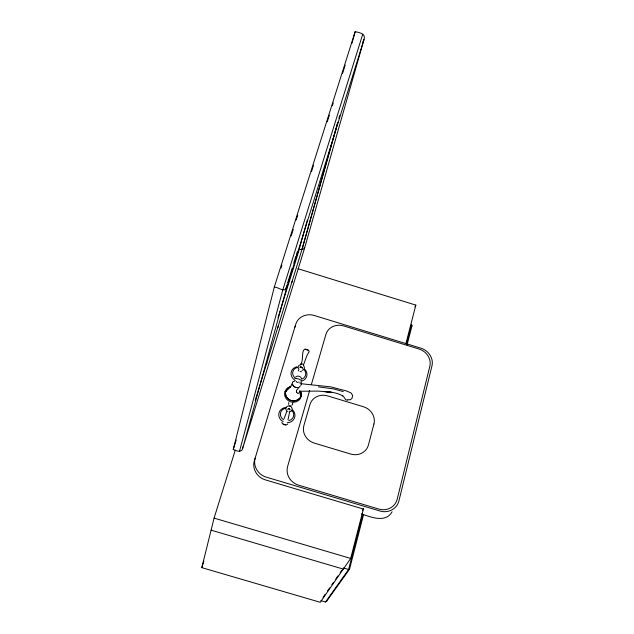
<?xml version="1.0" encoding="UTF-8"?>
<svg xmlns="http://www.w3.org/2000/svg" width="634" height="634" viewBox="0 0 634 634"><rect width="100%" height="100%" fill="white"/><g stroke="black" fill="none" stroke-linecap="round" stroke-linejoin="round"><path stroke-width="0.95" d="M301.332 384.616L301.332 382.373M300.397 367.173L299.89 367.173L300.207 367.546M242.846 446.811C243.036 452.803 237.132 451.677 233.264 449.395L274.316 287.043L355.143 31.7C359.296 32.389 366.333 33.871 363.971 39.585L304.51 248.385L242.632 448.563L286.299 288.985L363.971 39.585L362.941 41.773M288.684 404.365L288.716 402.582M255.114 458.271C252.918 466.307 258.149 474.589 265.908 477.037L380.4 511.139C388.071 513.358 396.757 509.094 398.849 501.201L432.071 365.398C433.593 357.822 428.299 350.602 421.222 348.272L313.925 315.383C306.84 313.299 298.4 316.453 295.912 323.752L254.242 461.092C252.063 469.073 257.245 477.315 264.964 479.748L363.385 509.047L362.418 510.568M287.828 424.003L286.449 424.962L284.357 424.701M296.435 390.512L296.561 392.161L297.909 393.516L299.613 392.383L299.692 390.774M288.002 419.732L289.579 412.266M363.528 508.492L350.681 558.427L320.273 602.3L201.802 567.644L214.086 518.113L235.277 450.14M320.844 600.628L325.504 601.991L326.7 601.191L349.548 569.142L363.488 514.808M407.091 344.872L411.989 325.781L411.577 324.331L406.442 344.325M405.879 343.794L415.833 305.097L298.028 268.737M362.791 514.253L348.597 569.498L325.504 601.991M239.509 451.265L282.859 289.675L362.767 34.149M352.036 43.128L355.143 31.7M307.332 220.053L298.622 251.508L278.009 317.769M255.209 400.308L302.228 248.734L337.811 122.267L301.95 249.542L299.05 249.463M338.881 118.463L339.689 115.618M300.92 364.003C303.749 359.953 301.102 351.537 304.716 349.12L308.076 350.182M309.669 390.409L287.638 466.394A15.636 14.756 23.1 0 0 298.559 485.153L378.767 509.054A15.62 14.598 35.8 0 0 397.217 499.132L429.86 366.151A14.812 13.211 28.7 0 0 419.003 349.017L343.747 325.947A14.859 13.322 21.8 0 0 325.924 334.364L311.326 384.711M201.802 567.644L203.855 561.05M266.383 364.59L266.962 362.711M277.771 327.849L278.358 325.971M291.791 282.629L292.369 280.751M233.264 449.395L236.205 439.98M285.569 289.524L287.036 284.809M287.622 282.93L292.115 268.444M293.788 263.15L295.935 256.168M296.427 254.67L297.306 251.841M303.551 364.804L306.999 355.365L309.202 351.569L308.56 350.285L306.745 349.405M290.277 406.18L288.692 405.895M281.013 268.047L281.908 265.218M291.164 235.959L293.249 229.349M296.236 219.919L297.726 215.195M311.46 171.782L313.553 165.173M327.279 121.76L329.371 115.15M332.351 105.712L333.246 102.882M342.503 73.623L345.189 65.128M300.405 367.181L300.944 367.134L300.397 367.046M286.83 411.434L284.095 418.559M292.615 382.579L290.538 386.914L285.855 391.44A7.711 7.093 18.7 0 1 286.631 389.759M392.097 511.741C385.844 523.28 370.779 517.09 361.428 513.889M414.969 306.808L415.833 305.097M411.094 327.516L411.989 325.781M296.474 390.425L300.262 385.947M294.826 327.263L295.698 325.733M291.854 405.324L292.845 403.953L292.401 403.018M323.047 597.442L325.25 594.256M327.453 591.07L329.656 587.884M331.851 584.699L333.508 582.305M335.711 579.119L337.914 575.934M340.109 572.748L341.766 570.362M289.984 410.111L289.992 409.342L289.072 408.978L288.098 408.771L287.622 409.406M303.282 365.097L303.401 364.51L302.402 363.924L300.865 364.098M285.007 391.82L285.855 391.44M350.055 399.927L351.981 398.398L352.702 395.418L350.935 392.898L346.505 390.972L330.694 386.867L300.999 383.705M288.169 406.022L286.719 406.727L285.879 408.042L285.871 409.604L287.329 411.395M295.816 376.865L297.346 376.128L299.113 376.224L300.643 377.127L301.522 378.601M302.069 370.391L303.488 369.709L304.304 368.441L304.312 366.928L303.496 365.564M305.445 349.175L306.697 349.516M285.712 424.867L283.192 424.106M301.38 380.448L298.368 378.831L294.913 378.482M302.188 368.148L302.68 368.021M289.579 405.966L289.976 405.903M297.861 251.92L298.479 251.761A3.645 1.054 16.9 0 0 298.606 251.357L298.376 251.04M295.317 380.503C294.913 381.47 292.337 381.509 292.575 382.326M299.66 391.257L318.426 391.091L331.685 392.327L324.862 391.566C331.122 392.177 337.819 392.652 343.2 396.242L342.479 395.481M347.377 399.8L349.485 399.745M300.413 366.999L302.363 367.593M289.056 411.91L291.252 411.228L292.092 409.913L292.1 408.351L291.275 406.957M301.174 364.669L299.026 365.319L298.202 366.587L298.194 368.1L299.01 369.464M292.306 384.22L293.502 386.233L295.587 387.461L298.004 387.588M318.411 386.875L333.785 388.935L343.271 391.598M300.072 371.564L301.562 371.786M349.548 569.142L348.597 569.498L343.414 567.969M300.619 392.208A7.711 7.093 18.7 0 1 300.611 395.901L299.961 393.484M302.228 248.734C303.076 249.257 305.358 248.75 304.169 247.537M301.8 367.205L301.118 366.999M214.086 518.113L350.681 558.427M211.098 530.159L343.287 569.094M274.316 287.043C277.938 286.948 282.954 291.909 286.299 288.985L286.188 288.09M302.275 367.752L301.871 367.419L302.315 367.775M290.721 406.14L290.847 406.576L290.578 406.125M347.313 400.244L345.736 399.713L343.707 396.829M300.643 395.949L301.055 396.67M284.381 424.701L282.502 423.774L281.853 422.387M295.595 387.39L293.669 386.257L292.567 384.402M300.952 385.123L300.754 384.949M298.725 370.922L298.257 370.097M300.064 383.324L299.977 382.009M291.806 410.285A6.72 6.229 18.5 0 1 288.755 420.635M283.691 419.763A6.72 6.229 18.5 0 1 280.458 413.352A6.72 6.229 18.5 0 1 285.387 408.351M292.623 409.96A8.163 7.568 18.4 0 1 294.414 418.163A8.163 7.568 18.4 0 1 287.25 422.704M283.136 421.689A8.163 7.568 18.4 0 1 278.944 413.106A8.163 7.568 18.4 0 1 286.489 407.44M304.653 369.107A8.036 7.331 18.8 0 1 301.063 381.288M294.644 379.988A8.036 7.331 18.8 0 1 291.149 372.435A8.036 7.331 18.8 0 1 296.981 366.777M303.868 369.36A6.609 6.031 18.8 0 1 301.713 379.172M295.927 378.506A6.609 6.031 18.8 0 1 292.726 372.261A6.609 6.031 18.8 0 1 297.552 367.443M298.503 382.056A1.339 1.22 18.8 0 1 296.292 381.383M300.5 391.202A8.488 7.806 18.6 0 1 296.236 401.805A8.488 7.806 18.6 0 1 285.007 396.535A8.488 7.806 18.6 0 1 290.855 386.677M298.622 399.016A7.711 7.093 18.7 0 1 290.269 400.141A7.711 7.093 18.7 0 1 285.577 393.278M287.852 388.349A7.711 7.093 18.7 0 1 290.356 386.93M300.793 392.169A7.885 7.251 18.7 0 1 295.547 400.775A7.885 7.251 18.7 0 1 285.863 395.79A7.885 7.251 18.7 0 1 290.301 386.764M296.585 392.153L296.371 391.519L296.577 392.137M289.128 408.447L289.072 408.978L289.128 408.447M373.933 423.988L368.457 444.941A14.812 13.718 27.9 0 1 350.753 454.055L314.329 443.118A14.828 13.774 23 0 1 303.9 425.509L309.915 404.651A14.709 13.552 22.7 0 1 327.659 395.909L363.409 406.735A14.685 13.504 27.1 0 1 373.933 423.988"/></g></svg>
